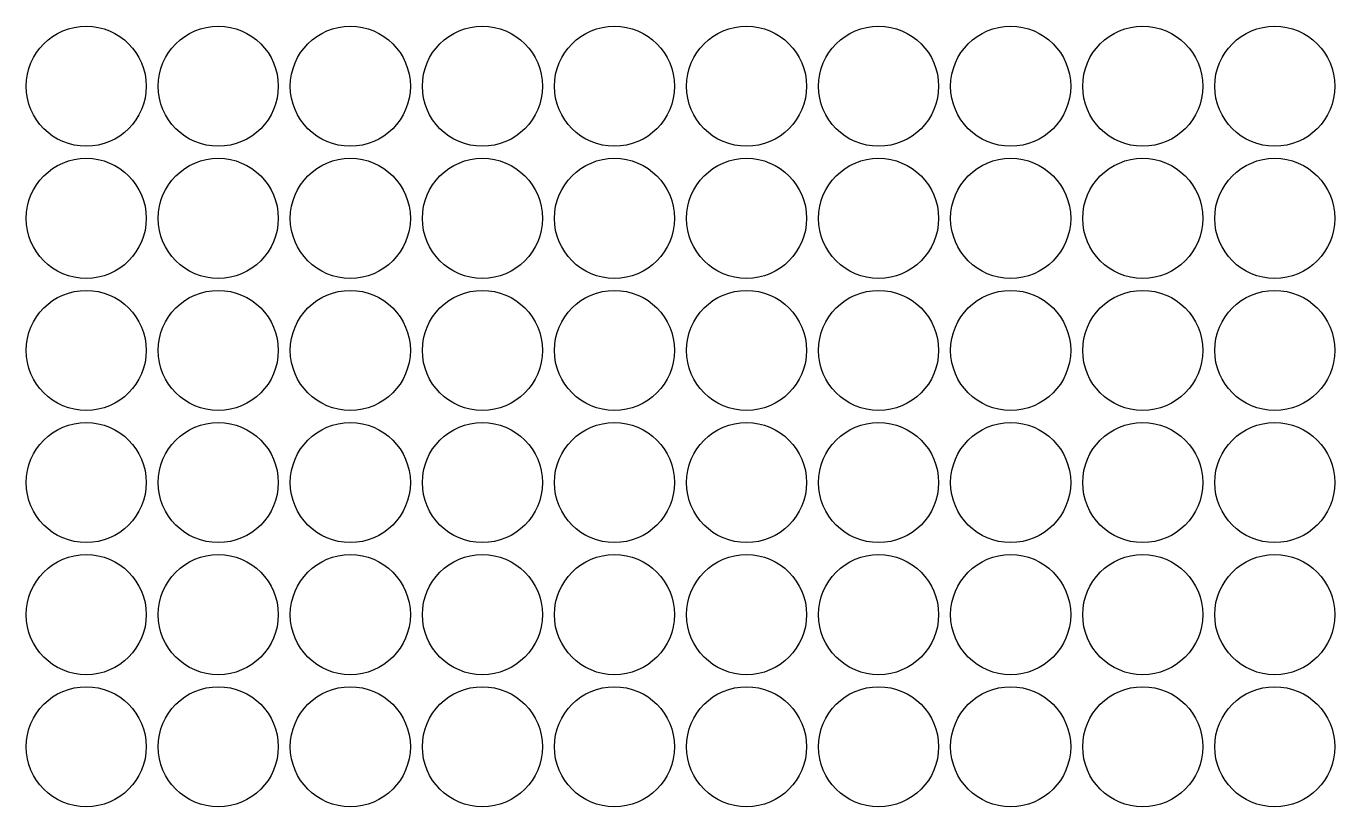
# Model space of a CAD drawing. Header units: metres. Extents: x 10 to 555, y 10 to 335.
import ezdxf

# ---------------------------------------------------------------- set-up
doc = ezdxf.new("R2010")
doc.units = ezdxf.units.M

msp = doc.modelspace()

# ---------------------------------------------------------------- linework, layer by layer
for centre in [(35, 310), (90, 310), (145, 310), (200, 310), (255, 310), (310, 310), (365, 310), (420, 310), (475, 310), (530, 310), (35, 255), (90, 255), (145, 255), (200, 255), (255, 255), (310, 255), (365, 255), (420, 255), (475, 255), (530, 255), (35, 200), (90, 200), (145, 200), (200, 200), (255, 200), (310, 200), (365, 200), (420, 200), (475, 200), (530, 200), (35, 145), (90, 145), (145, 145), (200, 145), (255, 145), (310, 145), (365, 145), (420, 145), (475, 145), (530, 145), (35, 90), (90, 90), (145, 90), (200, 90), (255, 90), (310, 90), (365, 90), (420, 90), (475, 90), (530, 90), (35, 35), (90, 35), (145, 35), (200, 35), (255, 35), (310, 35), (365, 35), (420, 35), (475, 35), (530, 35)]:
    msp.add_circle(centre, 25)

doc.saveas('drawing.dxf')
